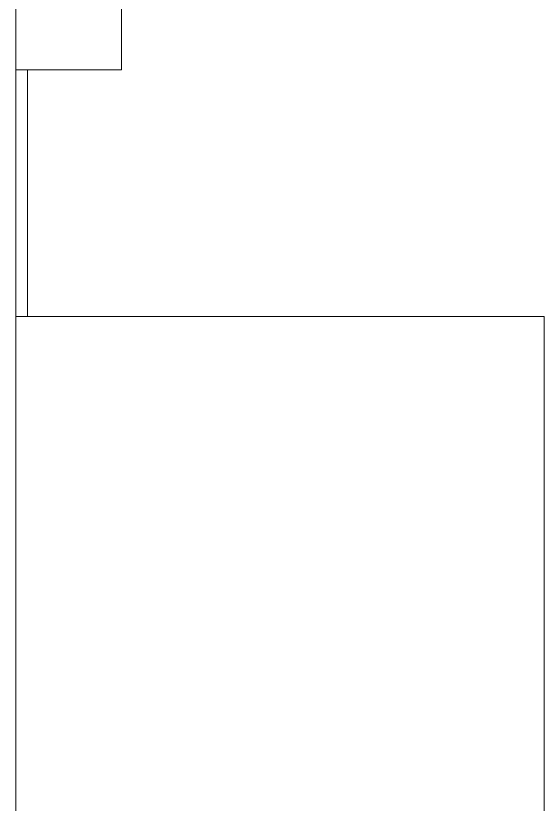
# Model space of a CAD drawing. Header units: millimetres. Extents: x 1341 to 37388, y -13954 to 1849.
# Drawn here: x 29644.12 to 29658.36, y 393.35 to 414.59 of the extents above; entities that cross this region are included whole.
import ezdxf

# ---------------------------------------------------------------- set-up
doc = ezdxf.new("R2010")
doc.units = ezdxf.units.MM
doc.layers.add('COMPONENTE', color=3, linetype='Continuous')

# ---------------------------------------------------------------- blocks, each defined once
blk = doc.blocks.new('TRANFORMADOR_IP00_TRAEL_VISTA_FRONT')
at = {"layer": 'COMPONENTE', "linetype": 'Continuous', "lineweight": 0}
for points in [[(5219.95, 3453.333), (5219.95, 3559.613)], [(5222.797, 3538.104), (5222.797, 3552.022)], [(5219.95, 3538.104), (5222.797, 3538.104)], [(5219.95, 3538.104), (5219.95, 3531.462)], [(5220.266, 3538.104), (5220.266, 3531.462)], [(5234.184, 3531.462), (5219.95, 3531.462)], [(5234.184, 3531.462), (5234.184, 3489.076)]]:
    blk.add_lwpolyline(points, dxfattribs=at)

msp = doc.modelspace()

# ---------------------------------------------------------------- block references
at = {"linetype": 'ByBlock'}
msp.add_blockref('TRANFORMADOR_IP00_TRAEL_VISTA_FRONT', (24424.173, -3124.971), dxfattribs=at)

doc.saveas('drawing.dxf')
